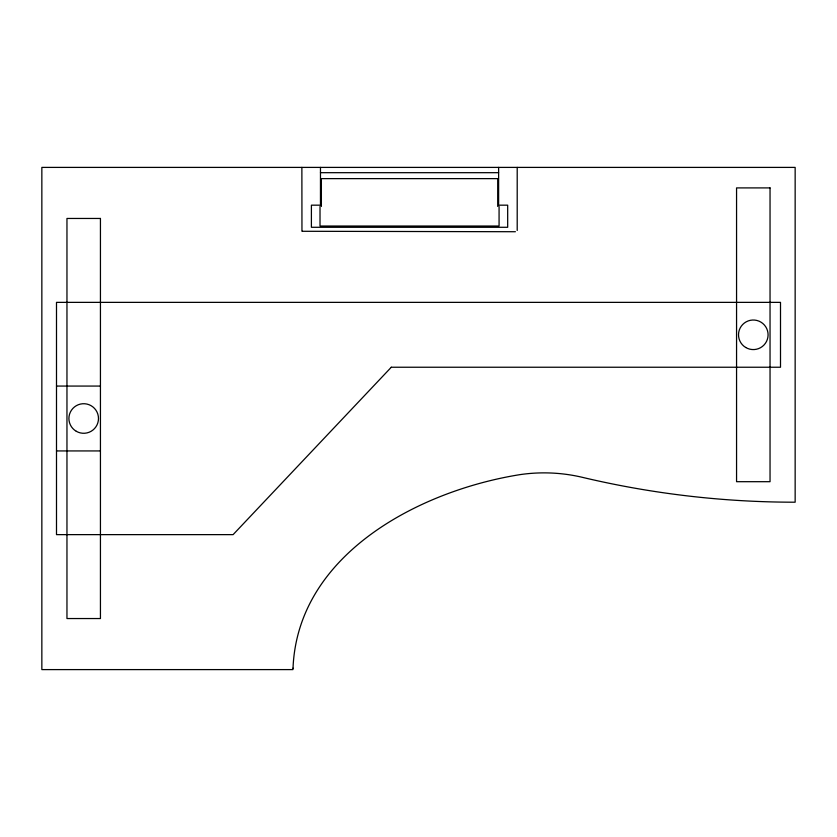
<?xml version="1.0" encoding="UTF-8"?>
<svg xmlns="http://www.w3.org/2000/svg" width="837" height="837" viewBox="0 0 837 837"><rect width="100%" height="100%" fill="white"/><g stroke="black" fill="none" stroke-linecap="round" stroke-linejoin="round"><path stroke-width="1.26" d="M320.477 167.4L320.466 205.17L311.406 205.17L311.395 227.287L507.682 227.287L507.682 205.17L498.622 205.17L498.622 167.4M497.712 206.436L497.722 178.626L321.377 178.626L321.377 206.436M320.466 172.684L498.622 172.684M515.404 231.723L302.178 231.284M56.497 386.066L100.44 386.066M56.497 450.934L100.44 450.934M301.958 230.939L301.875 167.4M517.203 167.4L517.203 230.468M499.072 206.436L499.072 226.032L320.016 226.032L320.016 206.436M293.023 668.146L292.95 669.6L41.85 669.6L41.85 167.4L795.15 167.4L795.15 502.2C723.649 502.221 652.159 493.882 582.594 477.383C562.171 472.518 540.838 471.576 520.07 474.621C420.247 490.482 297.637 553.623 293.023 668.146M391.297 367.234L233.105 534.634L56.497 534.634L56.497 302.366L780.502 302.366L780.502 367.234L391.297 367.234M770.04 187.906L736.56 187.906L736.56 481.693L770.04 481.693L770.04 187.906M100.44 218.457L66.96 218.457L66.96 618.543L100.44 618.543L100.44 218.457M76.303 431.306A14.784 14.784 0 0 0 98.484 418.5A14.784 14.784 0 0 0 76.303 405.694A14.784 14.784 0 0 0 76.303 431.306M745.683 347.47A14.784 14.784 0 0 0 768.084 335.051A14.784 14.784 0 0 0 746.133 321.868A14.784 14.784 0 0 0 745.683 347.47"/></g></svg>
